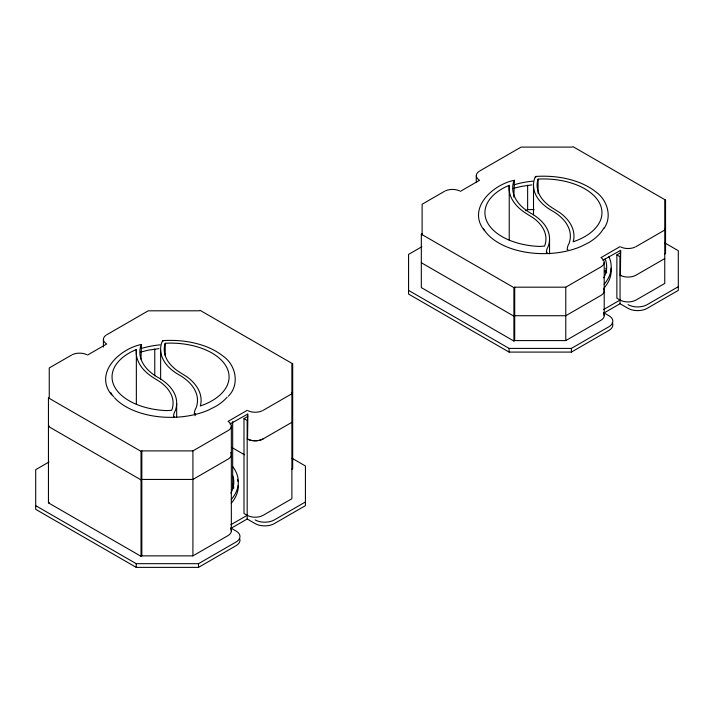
<?xml version="1.0" encoding="UTF-8"?>
<svg xmlns="http://www.w3.org/2000/svg" width="714" height="714" viewBox="0 0 714 714"><rect width="100%" height="100%" fill="white"/><g stroke="black" fill="none" stroke-linecap="round" stroke-linejoin="round"><path stroke-width="1.07" d="M292.026 458.254L305.431 465.992L305.431 505.646L274.328 523.603A13.548 7.818 0 0 1 255.166 523.603L247.187 518.998L247.187 420.492L243.992 418.645L243.992 513.473L247.187 515.312A11.29 6.515 0 0 0 263.154 515.312L291.883 498.72L291.883 364.265L292.678 363.801L292.678 468.768L291.883 469.232M165.22 343.3L165.041 343.773A58.521 33.79 0 0 0 178.643 371.575L186.988 376.84A65.679 37.922 0 0 1 200.652 404.776L200.295 405.989L204.516 404.427A58.521 33.79 0 0 0 226.035 366.139A58.521 33.79 0 0 0 168.816 343.131L165.22 343.3L165.22 355.563M538.088 179.116L537.91 179.589A58.521 33.79 0 0 0 551.511 207.39L559.856 212.665A65.679 37.922 0 0 1 573.52 240.591L573.163 241.805L577.385 240.243A58.521 33.79 0 0 0 598.912 201.955A58.521 33.79 0 0 0 541.694 178.955L538.088 179.116L538.088 193.387M547.21 252.185L547.085 252.453A2.517 0.535 -81.1 0 1 546.799 252.854L546.522 252.631A2.151 0.455 -81.1 0 1 546.522 250.962L546.799 249.57A2.517 0.535 -81.1 0 1 547.085 248.767L548.12 246.553A62.064 35.834 0 0 0 532.216 214.039A62.136 35.879 0 0 1 513.544 181.981L514.401 180.267L513.839 197.135M195.047 413.817C193.191 415.066 195.261 408.613 196.047 407.997A62.064 35.834 0 0 0 180.142 375.484A62.136 35.879 0 0 1 161.471 343.425C161.926 342.595 162.078 341.256 162.658 340.649C170.878 340.078 179.143 340.417 187.282 341.64C200.045 343.729 212.799 347.968 223.036 356.09C235.923 364.89 239.958 384.578 228.418 396.181M567.916 249.641C566.05 250.998 568.148 244.34 568.915 243.813A62.064 35.834 0 0 0 553.011 211.299A62.136 35.879 0 0 1 534.349 179.241C534.795 178.411 534.947 177.081 535.536 176.465C543.747 175.903 552.011 176.233 560.16 177.456C572.914 179.544 585.667 183.784 595.904 191.905C607.275 199.956 612.55 216.797 603.83 228.641M140.961 359.088L141.533 344.443L140.676 346.165A62.136 35.879 0 0 0 159.347 378.224A62.064 35.834 0 0 1 175.251 410.737L174.216 412.942A2.517 0.535 -81.1 0 0 173.93 413.754L173.654 415.137A2.151 0.455 -81.1 0 0 173.654 416.815L173.93 417.038A2.517 0.535 -81.1 0 0 174.216 416.628M71.596 355.045L49.248 367.951L49.248 397.439L48.445 397.903L48.445 502.87L141.033 556.322L141.827 555.867L192.914 555.867L228.034 535.589A11.29 6.515 0 0 0 230.783 528.967M106.716 334.768L148.217 310.804L199.295 310.804L200.098 310.349L292.678 363.801M87.554 355.045L106.716 343.987M444.465 191.325L422.117 204.231L422.117 234.968M479.585 171.057L521.086 147.093L572.173 147.093L572.967 146.629L665.555 200.081L665.555 253.497L664.752 253.952M49.248 425.99L48.445 426.445L141.033 479.906L141.827 479.442L192.914 479.442L228.034 459.164A11.29 6.515 0 0 0 230.783 452.542M460.432 191.325L479.585 180.267M603.66 313.687A11.29 6.515 0 0 1 600.902 320.309L565.783 340.587L514.705 340.587L513.901 341.051L421.322 287.599L421.322 234.183L422.117 233.719M49.034 461.976L35.7 469.678L35.7 509.332L136.222 567.371L198.519 567.371L236.013 545.728A13.548 7.818 0 0 0 239.815 538.972M421.912 246.705L408.569 254.407L408.569 294.061L509.091 352.091L571.396 352.091L608.881 330.448A13.548 7.818 0 0 0 612.193 322.505M525.727 210.728L527.637 209.621L534.143 209.621M48.445 502.87L49.248 502.406M48.445 397.903L141.033 451.355L141.827 450.891L192.914 450.891L228.034 430.613A11.29 6.515 0 0 0 228.775 421.876M228.034 421.403L247.187 410.345M229.944 423.982L247.838 414.022L247.508 439.074L247.508 414.209M243.992 418.645L247.767 416.467M291.883 392.816L292.678 392.352M263.154 410.345L291.883 393.753M421.322 234.183L513.901 287.635L514.705 287.18L565.783 287.18L600.902 266.902A11.29 6.515 0 0 0 601.643 258.156M665.555 200.081L664.752 200.545L664.752 283.449L636.022 300.041A11.29 6.515 0 0 1 620.055 300.041L603.776 309.439M247.187 438.923L248.534 439.556A11.29 6.515 0 0 0 263.145 438.896L291.883 422.304M600.902 257.683L620.055 246.625M602.821 260.262L620.716 250.302L620.377 275.354L620.377 250.498M620.055 300.041L616.869 298.193L616.869 254.898L620.644 252.72M664.752 229.096L665.555 228.632M636.022 246.625L664.752 230.033M664.752 258.584L636.022 275.176A11.29 6.515 0 0 1 620.055 275.176M230.908 524.71L247.187 515.312M230.908 528.396L247.187 518.998M603.776 313.125L620.055 303.727L628.043 308.332A13.548 7.818 0 0 0 647.196 308.332L678.3 290.375L678.3 250.712L664.895 242.983M35.7 505.646L136.222 563.685L198.519 563.685L236.013 542.042A13.548 7.818 0 0 0 236.013 530.984L230.693 527.905M305.431 501.96L274.328 519.917A13.548 7.818 0 0 1 255.166 519.917M408.569 290.375L509.091 348.405L571.396 348.405L608.881 326.762A13.548 7.818 0 0 0 608.881 315.704L603.562 312.634M678.3 286.689L647.196 304.646A13.548 7.818 0 0 1 628.043 304.646M136.356 349.503L132.108 351.44A58.521 33.79 0 0 0 115.088 387.675A58.521 33.79 0 0 0 166.567 410.612L171.717 410.291A58.45 33.745 0 0 0 160.507 382.168L152.394 377.054A65.777 37.976 0 0 1 136.356 349.503L136.356 404.142M509.225 185.319L504.976 187.255A58.521 33.79 0 0 0 487.965 223.491A58.521 33.79 0 0 0 539.436 246.437L544.586 246.107A58.45 33.745 0 0 0 533.385 217.984L525.263 212.879A65.777 37.976 0 0 1 509.225 185.319L509.225 240.216M514.33 180.276C492.874 184.524 466.456 208.542 484.511 230.702M141.452 344.451C119.997 348.709 93.588 372.726 111.643 394.878M513.277 188.398L521.309 186.416L531.903 184.89M140.399 352.109L148.441 350.137L159.035 348.611M535.536 176.465L535.741 177.411M162.658 340.649L162.872 341.587M620.377 275.354L620.877 275.604M247.508 439.074L248.008 439.324A11.29 6.515 0 0 0 263.154 438.887M616.869 254.898L620.055 256.745L620.055 303.727M421.322 262.734L513.901 316.186L514.705 315.722L565.783 315.722L600.902 295.453A11.29 6.515 0 0 0 603.66 288.831M232.023 447.571L244.474 454.764M604.205 262.297L604.205 315.704M571.396 348.405L571.396 352.091M565.783 287.18L565.783 340.587M549.548 239.574L549.548 253.854M533.51 186.256L533.51 214.807M527.637 185.203L527.637 209.621M514.705 287.18L514.705 340.587M513.901 287.635L513.901 341.051M509.091 348.405L509.091 352.091M476.274 175.662L476.274 182.248M232.675 421.608L232.675 488.064M231.336 426.008L231.336 530.984M198.519 563.685L198.519 567.371M195.19 413.504L195.19 415.726M192.914 450.891L192.914 555.867M176.67 403.758L176.67 417.137M160.641 350.44L160.641 379.437M154.76 349.039L154.76 375.814M141.827 450.891L141.827 555.867M141.033 451.355L141.033 556.322M136.222 563.685L136.222 567.371M103.405 339.373L103.405 347.066M227.177 397.118A63.243 36.512 0 0 1 215.699 406.418L208.22 410.184A63.243 36.512 0 0 1 114.49 397.734M113.749 396.877A63.243 36.512 0 0 1 110.608 392.459M141.327 348.477A63.243 36.512 0 0 1 160.079 344.844M262.333 410.773A11.29 6.515 0 0 1 248.008 410.773M72.417 354.617A11.29 6.515 0 0 1 86.733 354.617M105.967 343.514A11.29 6.515 0 0 1 105.967 335.241M232.925 483.458A63.243 36.512 0 0 1 233.764 488.206M238.324 485.449A67.768 39.127 0 0 1 231.229 503.254M237.396 479.335A67.768 39.127 0 0 1 237.887 481.361M232.621 466.421A67.768 39.127 0 0 1 231.229 499.568M232.925 476.086A63.243 36.512 0 0 1 230.89 493.088M478.844 179.794A11.29 6.515 0 0 1 478.844 171.53M635.201 247.053A11.29 6.515 0 0 1 620.877 247.053M603.758 228.087A63.243 36.512 0 0 1 588.577 242.706L581.089 246.464A63.243 36.512 0 0 1 483.476 228.739M514.196 184.756A63.243 36.512 0 0 1 532.956 181.124M445.286 190.897A11.29 6.515 0 0 1 459.611 190.897M605.802 268.178A63.243 36.512 0 0 1 606.632 272.935M611.077 268.134A67.768 39.127 0 0 1 604.106 287.974M608.721 256.371A67.768 39.127 0 0 1 604.106 284.288M605.169 258.932A63.243 36.512 0 0 1 603.758 277.808M605.07 270.392A62.136 35.879 0 0 1 605.481 273.016"/></g></svg>
